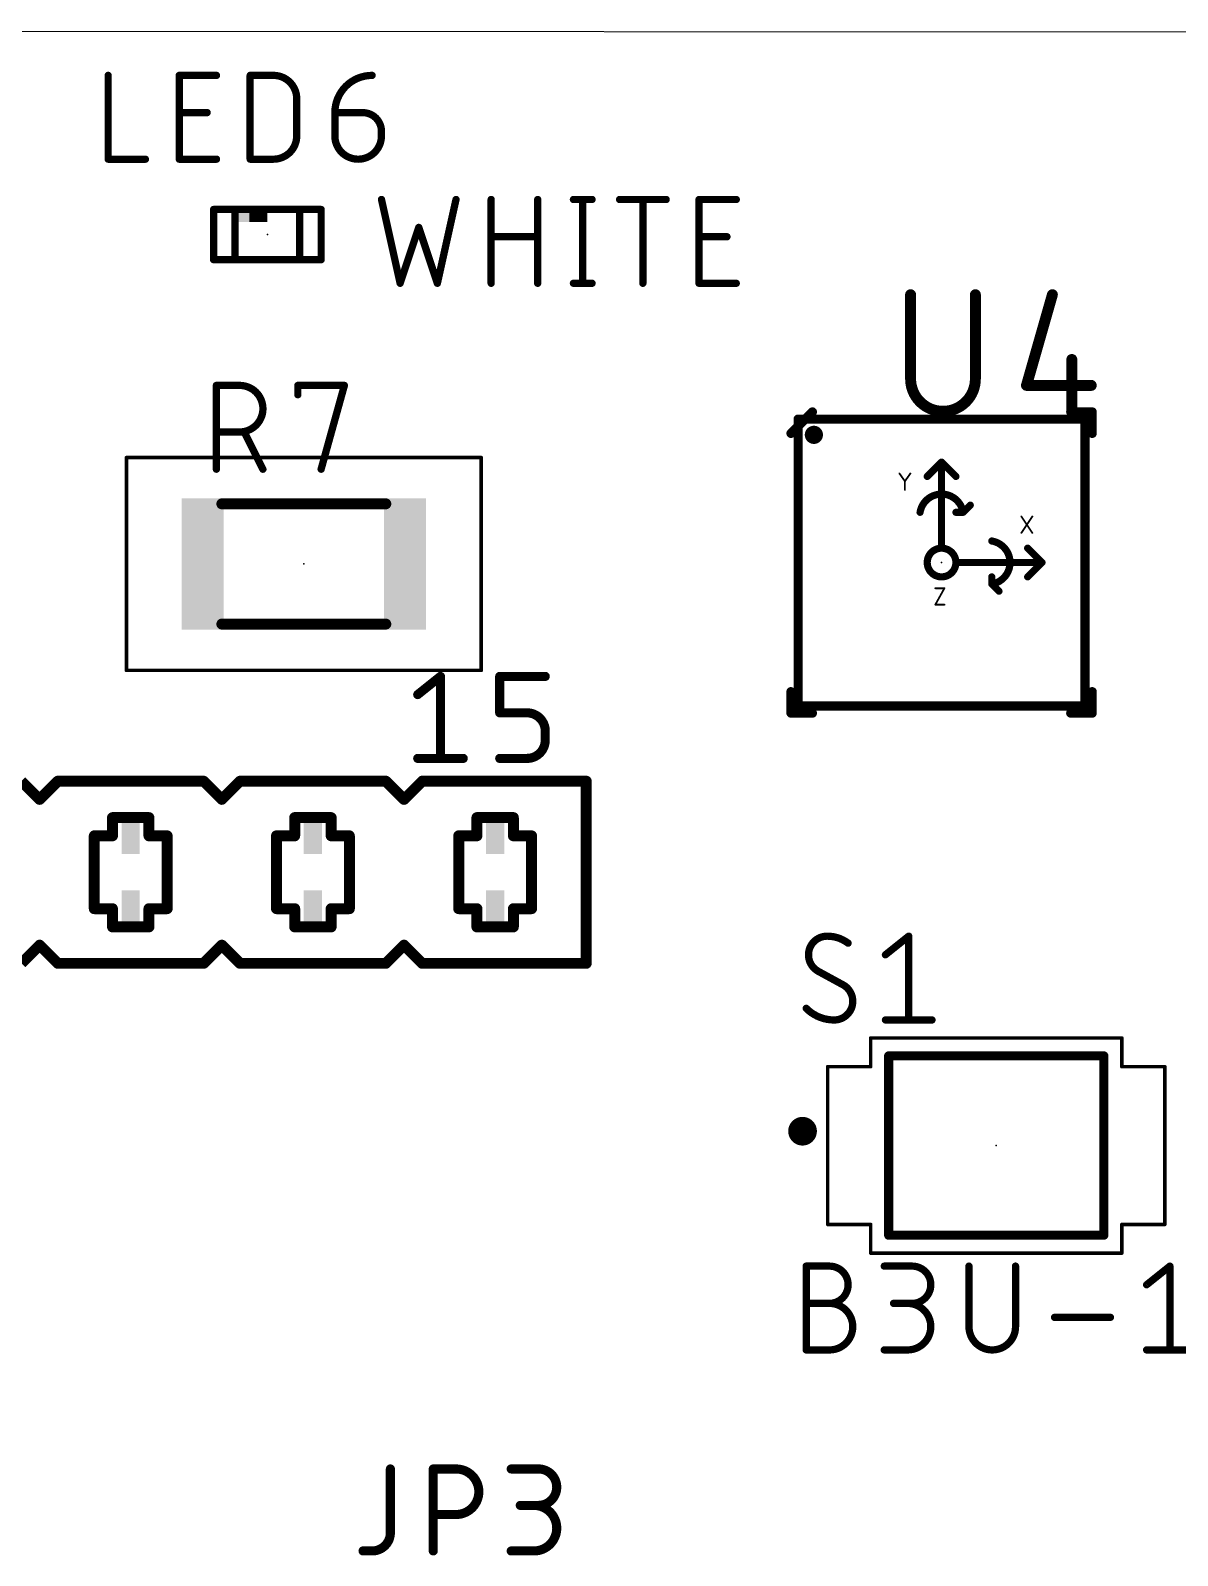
# Model space of a CAD drawing. Extents: x 0 to 116, y 0 to 46.
# Drawn here: x 69.09 to 85.08, y 24.76 to 46.02 of the extents above; entities that cross this region are included whole.
import ezdxf

# ---------------------------------------------------------------- set-up
doc = ezdxf.new("R2010")
doc.units = 0
for name, color, linetype in [('20', 31, 'CONTINUOUS'), ('21', 253, 'CONTINUOUS'), ('23', 53, 'CONTINUOUS'), ('25', 253, 'CONTINUOUS'), ('27', 253, 'CONTINUOUS'), ('39', 12, 'CONTINUOUS'), ('51', 253, 'CONTINUOUS')]:
    doc.layers.add(name, color=color, linetype=linetype)

# ---------------------------------------------------------------- blocks, each defined once
blk = doc.blocks.new('RECT')
blk.add_solid([(-0.5, -0.5), (0.5, -0.5), (-0.5, 0.5), (0.5, 0.5)])

msp = doc.modelspace()

# ---------------------------------------------------------------- linework, layer by layer
at = {"layer": '20'}
msp.add_line((47.3436, 46.025), (115.5648, 45.9936), dxfattribs=at)
at = {"layer": '21'}
for points, const_width in [([(72.19, 43.53), (72.59, 43.53)], 0.1016), ([(72.19, 42.83), (72.59, 42.83)], 0.1016), ([(79.688, 40.408), (79.988, 40.708)], 0.127), ([(83.588, 40.708), (83.888, 40.708)], 0.127), ([(83.888, 40.708), (83.888, 40.408)], 0.127), ([(74.4855, 36.7665), (74.803, 37.0205)], 0.127), ([(74.803, 37.0205), (74.803, 35.8775)], 0.127), ([(75.6285, 36.5125), (75.6285, 37.0205)], 0.127), ([(75.6285, 37.0205), (76.2635, 37.0205)], 0.127), ([(79.688, 36.508), (79.688, 36.808)], 0.127), ([(83.888, 36.508), (83.888, 36.808)], 0.127), ([(76.0095, 36.5125), (75.6285, 36.5125)], 0.127), ([(79.988, 36.508), (79.688, 36.508)], 0.127), ([(83.588, 36.508), (83.888, 36.508)], 0.127), ([(76.2635, 36.1315), (76.2635, 36.2585)], 0.127), ([(74.4855, 35.8775), (75.1205, 35.8775)], 0.127), ([(75.6285, 35.8775), (76.0095, 35.8775)], 0.127), ([(69.215, 35.306), (68.961, 35.56)], 0.1524), ([(69.469, 35.56), (69.215, 35.306)], 0.1524), ([(71.501, 35.56), (69.469, 35.56)], 0.1524), ([(71.755, 35.306), (71.501, 35.56)], 0.1524), ([(72.009, 35.56), (71.755, 35.306)], 0.1524), ([(74.041, 35.56), (72.009, 35.56)], 0.1524), ([(74.295, 35.306), (74.041, 35.56)], 0.1524), ([(74.549, 35.56), (74.295, 35.306)], 0.1524), ([(76.835, 35.56), (74.549, 35.56)], 0.1524), ([(76.835, 33.02), (76.835, 35.56)], 0.1524), ([(68.961, 33.02), (69.215, 33.274)], 0.1524), ([(69.215, 33.274), (69.469, 33.02)], 0.1524), ([(71.501, 33.02), (71.755, 33.274)], 0.1524), ([(71.755, 33.274), (72.009, 33.02)], 0.1524), ([(74.041, 33.02), (74.295, 33.274)], 0.1524), ([(74.295, 33.274), (74.549, 33.02)], 0.1524), ([(69.469, 33.02), (71.501, 33.02)], 0.1524), ([(72.009, 33.02), (74.041, 33.02)], 0.1524), ([(74.549, 33.02), (76.835, 33.02)], 0.1524), ([(81.05, 31.73), (84.05, 31.73)], 0.127), ([(81.05, 29.23), (84.05, 29.23)], 0.127)]:
    msp.add_lwpolyline(points, dxfattribs=dict(at, const_width=const_width))
for points, const_width in [([(72.19, 43.5554, 1), (72.19, 43.5046)], 0.0508), ([(72.59, 43.5046, 1), (72.59, 43.5554)], 0.0508), ([(72.19, 42.8554, 1), (72.19, 42.8046)], 0.0508), ([(72.59, 42.8046, 1), (72.59, 42.8554)], 0.0508), ([(80.0105, 40.6855, 1), (79.9655, 40.7305)], 0.0635), ([(83.588, 40.7398, 1), (83.588, 40.6762)], 0.0635), ([(83.9198, 40.708, 1), (83.8563, 40.708)], 0.0635), ([(83.888, 40.6762, 1), (83.888, 40.7398)], 0.0635), ([(79.6655, 40.4305, 1), (79.7105, 40.3855)], 0.0635), ([(80.008, 40.3248, 1), (80.008, 40.4512, 1), (80.008, 40.3248)], 0.127), ([(83.8563, 40.408, 1), (83.9198, 40.408)], 0.0635), ([(74.8347, 37.0205, 1), (74.7712, 37.0205)], 0.0635), ([(74.8228, 36.9957, 1), (74.7832, 37.0453)], 0.0635), ([(75.6285, 37.0523, 1), (75.6285, 36.9887)], 0.0635), ([(75.6603, 37.0205, 1), (75.5968, 37.0205)], 0.0635), ([(76.2635, 36.9887, 1), (76.2635, 37.0523)], 0.0635), ([(74.4657, 36.7913, 1), (74.5053, 36.7417)], 0.0635), ([(79.7198, 36.808, 1), (79.6563, 36.808)], 0.0635), ([(83.9198, 36.808, 1), (83.8563, 36.808)], 0.0635), ([(75.6285, 36.5443, 1), (75.6285, 36.4808)], 0.0635), ([(76.0095, 36.5443, 1), (76.0095, 36.4808)], 0.0635), ([(76.2635, 36.2585, 0.4142), (76.0095, 36.5125)], 0.127), ([(76.0095, 36.4808, 1), (76.0095, 36.5443)], 0.0635), ([(79.688, 36.5398, 1), (79.688, 36.4763)], 0.0635), ([(79.988, 36.4763, 1), (79.988, 36.5398)], 0.0635), ([(83.588, 36.5398, 1), (83.588, 36.4763)], 0.0635), ([(83.888, 36.4763, 1), (83.888, 36.5398)], 0.0635), ([(75.5968, 36.5125, 1), (75.6603, 36.5125)], 0.0635), ([(79.6563, 36.508, 1), (79.7198, 36.508)], 0.0635), ([(83.8563, 36.508, 1), (83.9198, 36.508)], 0.0635), ([(76.0095, 35.8775, 0.4142), (76.2635, 36.1315)], 0.127), ([(76.2953, 36.2585, 1), (76.2318, 36.2585)], 0.0635), ([(76.2318, 36.2585, 1), (76.2953, 36.2585)], 0.0635), ([(76.2953, 36.1315, 1), (76.2318, 36.1315)], 0.0635), ([(76.2318, 36.1315, 1), (76.2953, 36.1315)], 0.0635), ([(74.4855, 35.9093, 1), (74.4855, 35.8458)], 0.0635), ([(75.1205, 35.8458, 1), (75.1205, 35.9093)], 0.0635), ([(75.6285, 35.9093, 1), (75.6285, 35.8458)], 0.0635), ([(76.0095, 35.9093, 1), (76.0095, 35.8458)], 0.0635), ([(76.0095, 35.8458, 1), (76.0095, 35.9093)], 0.0635), ([(74.7712, 35.8775, 1), (74.8347, 35.8775)], 0.0635), ([(69.469, 35.5981, 1), (69.469, 35.5219)], 0.0762), ([(69.4959, 35.5331, 1), (69.4421, 35.5869)], 0.0762), ([(71.5279, 35.5869, 1), (71.4741, 35.5331)], 0.0762), ([(71.501, 35.5219, 1), (71.501, 35.5981)], 0.0762), ([(72.009, 35.5981, 1), (72.009, 35.5219)], 0.0762), ([(72.0359, 35.5331, 1), (71.9821, 35.5869)], 0.0762), ([(74.0679, 35.5869, 1), (74.0141, 35.5331)], 0.0762), ([(74.041, 35.5219, 1), (74.041, 35.5981)], 0.0762), ([(74.549, 35.5981, 1), (74.549, 35.5219)], 0.0762), ([(74.5759, 35.5331, 1), (74.5221, 35.5869)], 0.0762), ([(76.8731, 35.56, 1), (76.7969, 35.56)], 0.0762), ([(76.835, 35.5219, 1), (76.835, 35.5981)], 0.0762), ([(69.1881, 35.3329, 1), (69.2419, 35.2791)], 0.0762), ([(69.1881, 35.2791, 1), (69.2419, 35.3329)], 0.0762), ([(71.7281, 35.3329, 1), (71.7819, 35.2791)], 0.0762), ([(71.7281, 35.2791, 1), (71.7819, 35.3329)], 0.0762), ([(74.2681, 35.3329, 1), (74.3219, 35.2791)], 0.0762), ([(74.2681, 35.2791, 1), (74.3219, 35.3329)], 0.0762), ([(69.2419, 33.3009, 1), (69.1881, 33.2471)], 0.0762), ([(69.2419, 33.2471, 1), (69.1881, 33.3009)], 0.0762), ([(71.7819, 33.3009, 1), (71.7281, 33.2471)], 0.0762), ([(71.7819, 33.2471, 1), (71.7281, 33.3009)], 0.0762), ([(74.3219, 33.3009, 1), (74.2681, 33.2471)], 0.0762), ([(74.3219, 33.2471, 1), (74.2681, 33.3009)], 0.0762), ([(69.469, 33.0581, 1), (69.469, 32.9819)], 0.0762), ([(69.4421, 32.9931, 1), (69.4959, 33.0469)], 0.0762), ([(71.4741, 33.0469, 1), (71.5279, 32.9931)], 0.0762), ([(71.501, 32.9819, 1), (71.501, 33.0581)], 0.0762), ([(72.009, 33.0581, 1), (72.009, 32.9819)], 0.0762), ([(71.9821, 32.9931, 1), (72.0359, 33.0469)], 0.0762), ([(74.0141, 33.0469, 1), (74.0679, 32.9931)], 0.0762), ([(74.041, 32.9819, 1), (74.041, 33.0581)], 0.0762), ([(74.549, 33.0581, 1), (74.549, 32.9819)], 0.0762), ([(74.5221, 32.9931, 1), (74.5759, 33.0469)], 0.0762), ([(76.7969, 33.02, 1), (76.8731, 33.02)], 0.0762), ([(76.835, 32.9819, 1), (76.835, 33.0581)], 0.0762), ([(81.05, 31.7617, 1), (81.05, 31.6983)], 0.0635), ([(84.05, 31.6983, 1), (84.05, 31.7617)], 0.0635), ([(79.85, 30.58, 1), (79.85, 30.78, 1), (79.85, 30.58)], 0.2), ([(81.05, 29.2617, 1), (81.05, 29.1983)], 0.0635), ([(84.05, 29.1983, 1), (84.05, 29.2617)], 0.0635)]:
    msp.add_lwpolyline(points, format="xyb", dxfattribs=dict(at, const_width=const_width))
at = {"layer": '23'}
for p in [(72.39, 43.18), (72.898, 38.588), (81.788, 38.608), (82.55, 30.48)]:
    msp.add_point(p, dxfattribs=at)
at = {"layer": '25'}
for points, const_width in [([(70.1708, 45.3992), (70.1708, 44.2308)], 0.1016), ([(71.1614, 44.2308), (71.1614, 45.3992)], 0.1016), ([(71.1614, 45.3992), (71.6807, 45.3992)], 0.1016), ([(72.1497, 44.2308), (72.1497, 45.3992)], 0.1016), ([(72.1497, 45.3992), (72.4743, 45.3992)], 0.1016), ([(72.7989, 45.0746), (72.7989, 44.5554)], 0.1016), ([(71.1614, 44.8799), (71.5509, 44.8799)], 0.1016), ([(73.3308, 44.8799), (73.7203, 44.8799)], 0.1016), ([(73.3308, 44.5554), (73.3308, 44.8799)], 0.1016), ([(73.9799, 44.6203), (73.9799, 44.5554)], 0.1016), ([(70.1708, 44.2308), (70.6901, 44.2308)], 0.1016), ([(71.6807, 44.2308), (71.1614, 44.2308)], 0.1016), ([(72.4743, 44.2308), (72.1497, 44.2308)], 0.1016), ([(81.3562, 42.3418), (81.3562, 41.1678)], 0.1524), ([(82.2593, 41.1678), (82.2593, 42.3418)], 0.1524), ([(83.3327, 42.3418), (82.9714, 41.0774)], 0.1524), ([(83.6036, 41.4387), (83.6036, 40.7162)], 0.1524), ([(71.6788, 39.9088), (71.6788, 41.0772)], 0.1016), ([(71.6788, 41.0772), (72.0034, 41.0772)], 0.1016), ([(72.8144, 40.9474), (72.8144, 41.0772)], 0.1016), ([(72.8144, 41.0772), (73.4635, 41.0772)], 0.1016), ([(73.4635, 41.0772), (73.139, 39.9088)], 0.1016), ([(82.9714, 41.0774), (83.8745, 41.0774)], 0.1524), ([(72.0034, 40.4281), (71.6788, 40.4281)], 0.1016), ([(72.3279, 39.9088), (72.0683, 40.4281)], 0.1016), ([(81.0057, 33.1396), (81.3303, 33.3992)], 0.1016), ([(81.3303, 33.3992), (81.3303, 32.2308)], 0.1016), ([(80.4201, 32.7176), (80.0631, 32.9124)], 0.1016), ([(81.0057, 32.2308), (81.6548, 32.2308)], 0.1016), ([(74.1045, 25.9715), (74.1045, 25.0825)], 0.127), ([(74.7025, 24.8285), (74.7025, 25.9715)], 0.127), ([(74.7025, 25.9715), (75.02, 25.9715)], 0.127), ([(75.7884, 25.9715), (76.1694, 25.9715)], 0.127), ([(76.1694, 25.4635), (75.9154, 25.4635)], 0.127), ([(75.02, 25.3365), (74.7025, 25.3365)], 0.127), ([(73.8505, 24.8285), (73.7235, 24.8285)], 0.127), ([(75.7884, 24.8285), (76.1059, 24.8285)], 0.127)]:
    msp.add_lwpolyline(points, dxfattribs=dict(at, const_width=const_width))
for points, const_width in [([(70.1962, 45.3992, 1), (70.1454, 45.3992)], 0.0508), ([(71.1868, 45.3992, 1), (71.136, 45.3992)], 0.0508), ([(71.1614, 45.4246, 1), (71.1614, 45.3738)], 0.0508), ([(71.6807, 45.3738, 1), (71.6807, 45.4246)], 0.0508), ([(72.1751, 45.3992, 1), (72.1243, 45.3992)], 0.0508), ([(72.1497, 45.4246, 1), (72.1497, 45.3738)], 0.0508), ([(72.7989, 45.0746, 0.4142), (72.4743, 45.3992)], 0.1016), ([(72.4743, 45.4246, 1), (72.4743, 45.3738)], 0.0508), ([(72.4743, 45.3738, 1), (72.4743, 45.4246)], 0.0508), ([(73.8501, 45.3992, 0.4142), (73.3308, 44.8799)], 0.1016), ([(73.8501, 45.3738, 1), (73.8501, 45.4246)], 0.0508), ([(72.8243, 45.0746, 1), (72.7734, 45.0746)], 0.0508), ([(72.7734, 45.0746, 1), (72.8243, 45.0746)], 0.0508), ([(71.1614, 44.9053, 1), (71.1614, 44.8545)], 0.0508), ([(71.5509, 44.8545, 1), (71.5509, 44.9053)], 0.0508), ([(73.3308, 44.9053, 1), (73.3308, 44.8545)], 0.0508), ([(73.3562, 44.8799, 1), (73.3054, 44.8799)], 0.0508), ([(73.3054, 44.8799, 1), (73.3562, 44.8799)], 0.0508), ([(73.9799, 44.6203, 0.4142), (73.7203, 44.8799)], 0.1016), ([(73.7203, 44.9053, 1), (73.7203, 44.8545)], 0.0508), ([(73.7203, 44.8545, 1), (73.7203, 44.9053)], 0.0508), ([(74.0053, 44.6203, 1), (73.9545, 44.6203)], 0.0508), ([(72.4743, 44.2308, 0.4142), (72.7989, 44.5554)], 0.1016), ([(72.8243, 44.5554, 1), (72.7734, 44.5554)], 0.0508), ([(72.7734, 44.5554, 1), (72.8243, 44.5554)], 0.0508), ([(73.3308, 44.5554, 1), (73.9799, 44.5554)], 0.1016), ([(73.3562, 44.5554, 1), (73.3054, 44.5554)], 0.0508), ([(73.3054, 44.5554, 1), (73.3562, 44.5554)], 0.0508), ([(73.9545, 44.6203, 1), (74.0053, 44.6203)], 0.0508), ([(74.0053, 44.5554, 1), (73.9545, 44.5554)], 0.0508), ([(73.9545, 44.5554, 1), (74.0053, 44.5554)], 0.0508), ([(70.1708, 44.2562, 1), (70.1708, 44.2054)], 0.0508), ([(70.1454, 44.2308, 1), (70.1962, 44.2308)], 0.0508), ([(70.6901, 44.2054, 1), (70.6901, 44.2562)], 0.0508), ([(71.1614, 44.2562, 1), (71.1614, 44.2054)], 0.0508), ([(71.136, 44.2308, 1), (71.1868, 44.2308)], 0.0508), ([(71.6807, 44.2054, 1), (71.6807, 44.2562)], 0.0508), ([(72.1497, 44.2562, 1), (72.1497, 44.2054)], 0.0508), ([(72.1243, 44.2308, 1), (72.1751, 44.2308)], 0.0508), ([(72.4743, 44.2562, 1), (72.4743, 44.2054)], 0.0508), ([(72.4743, 44.2054, 1), (72.4743, 44.2562)], 0.0508), ([(81.3943, 42.3418, 1), (81.3181, 42.3418)], 0.0762), ([(82.2974, 42.3418, 1), (82.2212, 42.3418)], 0.0762), ([(83.3693, 42.3313, 1), (83.296, 42.3523)], 0.0762), ([(83.6417, 41.4387, 1), (83.5655, 41.4387)], 0.0762), ([(71.7042, 41.0772, 1), (71.6534, 41.0772)], 0.0508), ([(71.6788, 41.1026, 1), (71.6788, 41.0518)], 0.0508), ([(72.0034, 40.4281, 1), (72.0034, 41.0772)], 0.1016), ([(72.0034, 41.1026, 1), (72.0034, 41.0518)], 0.0508), ([(72.0034, 41.0518, 1), (72.0034, 41.1026)], 0.0508), ([(72.8398, 41.0772, 1), (72.789, 41.0772)], 0.0508), ([(72.8144, 41.1026, 1), (72.8144, 41.0518)], 0.0508), ([(73.488, 41.0704, 1), (73.4391, 41.084)], 0.0508), ([(73.4635, 41.0518, 1), (73.4635, 41.1026)], 0.0508), ([(81.3562, 41.1678, 1), (82.2593, 41.1678)], 0.1524), ([(81.3943, 41.1678, 1), (81.3181, 41.1678)], 0.0762), ([(81.3181, 41.1678, 1), (81.3943, 41.1678)], 0.0762), ([(82.2974, 41.1678, 1), (82.2212, 41.1678)], 0.0762), ([(82.2212, 41.1678, 1), (82.2974, 41.1678)], 0.0762), ([(82.9714, 41.1155, 1), (82.9714, 41.0393)], 0.0762), ([(82.9348, 41.0879, 1), (83.0081, 41.067)], 0.0762), ([(83.8745, 41.0393, 1), (83.8745, 41.1155)], 0.0762), ([(72.789, 40.9474, 1), (72.8398, 40.9474)], 0.0508), ([(83.5655, 40.7162, 1), (83.6417, 40.7162)], 0.0762), ([(71.6788, 40.4535, 1), (71.6788, 40.4027)], 0.0508), ([(72.0034, 40.4535, 1), (72.0034, 40.4027)], 0.0508), ([(72.0034, 40.4027, 1), (72.0034, 40.4535)], 0.0508), ([(72.091, 40.4394, 1), (72.0455, 40.4167)], 0.0508), ([(71.6534, 39.9088, 1), (71.7042, 39.9088)], 0.0508), ([(72.3052, 39.8974, 1), (72.3506, 39.9202)], 0.0508), ([(73.1145, 39.9156, 1), (73.1635, 39.902)], 0.0508), ([(80.1929, 33.3992, 0.4142), (79.9333, 33.1396)], 0.1016), ([(80.485, 33.3018, 0.1623), (80.1929, 33.3992)], 0.1016), ([(80.1929, 33.4246, 1), (80.1929, 33.3738)], 0.0508), ([(80.1929, 33.3738, 1), (80.1929, 33.4246)], 0.0508), ([(81.3557, 33.3992, 1), (81.3049, 33.3992)], 0.0508), ([(81.3461, 33.3794, 1), (81.3144, 33.419)], 0.0508), ([(79.9333, 33.1396, 0.2656), (80.0631, 32.9124)], 0.1016), ([(79.9587, 33.1396, 1), (79.9079, 33.1396)], 0.0508), ([(80.4698, 33.2815, 1), (80.5002, 33.3222)], 0.0508), ([(80.9898, 33.1594, 1), (81.0216, 33.1197)], 0.0508), ([(79.9079, 33.1396, 1), (79.9587, 33.1396)], 0.0508), ([(80.0752, 32.9347, 1), (80.0509, 32.8901)], 0.0508), ([(80.0502, 32.8905, 1), (80.076, 32.9342)], 0.0508), ([(80.5499, 32.4904, 0.2656), (80.4201, 32.7176)], 0.1016), ([(80.433, 32.7395, 1), (80.4072, 32.6957)], 0.0508), ([(80.4079, 32.6953, 1), (80.4323, 32.7399)], 0.0508), ([(80.2903, 32.2308, 0.4142), (80.5499, 32.4904)], 0.1016), ([(80.5753, 32.4904, 1), (80.5245, 32.4904)], 0.0508), ([(79.9008, 32.3931, 0.2), (80.2903, 32.2308)], 0.1016), ([(79.9188, 32.411, 1), (79.8828, 32.3752)], 0.0508), ([(80.5245, 32.4904, 1), (80.5753, 32.4904)], 0.0508), ([(80.2903, 32.2562, 1), (80.2903, 32.2054)], 0.0508), ([(80.2903, 32.2054, 1), (80.2903, 32.2562)], 0.0508), ([(81.0057, 32.2562, 1), (81.0057, 32.2054)], 0.0508), ([(81.3049, 32.2308, 1), (81.3557, 32.2308)], 0.0508), ([(81.6548, 32.2054, 1), (81.6548, 32.2562)], 0.0508), ([(74.1363, 25.9715, 1), (74.0727, 25.9715)], 0.0635), ([(74.7343, 25.9715, 1), (74.6708, 25.9715)], 0.0635), ([(74.7025, 26.0033, 1), (74.7025, 25.9398)], 0.0635), ([(75.02, 25.3365, 1), (75.02, 25.9715)], 0.127), ([(75.02, 26.0033, 1), (75.02, 25.9398)], 0.0635), ([(75.02, 25.9398, 1), (75.02, 26.0033)], 0.0635), ([(75.7884, 26.0033, 1), (75.7884, 25.9398)], 0.0635), ([(76.1694, 25.4635, 1), (76.1694, 25.9715)], 0.127), ([(76.1694, 26.0033, 1), (76.1694, 25.9398)], 0.0635), ([(76.1694, 25.9398, 1), (76.1694, 26.0033)], 0.0635), ([(75.9154, 25.4952, 1), (75.9154, 25.4318)], 0.0635), ([(76.1059, 24.8285, 1), (76.1059, 25.4635)], 0.127), ([(76.1059, 25.4952, 1), (76.1059, 25.4318)], 0.0635), ([(76.1694, 25.4952, 1), (76.1694, 25.4318)], 0.0635), ([(76.1694, 25.4318, 1), (76.1694, 25.4952)], 0.0635), ([(74.7025, 25.3682, 1), (74.7025, 25.3048)], 0.0635), ([(75.02, 25.3682, 1), (75.02, 25.3048)], 0.0635), ([(75.02, 25.3048, 1), (75.02, 25.3682)], 0.0635), ([(73.8505, 24.8285, 0.4142), (74.1045, 25.0825)], 0.127), ([(74.1363, 25.0825, 1), (74.0727, 25.0825)], 0.0635), ([(74.0727, 25.0825, 1), (74.1363, 25.0825)], 0.0635), ([(73.7235, 24.8603, 1), (73.7235, 24.7968)], 0.0635), ([(73.8505, 24.8603, 1), (73.8505, 24.7968)], 0.0635), ([(73.8505, 24.7968, 1), (73.8505, 24.8603)], 0.0635), ([(75.7884, 24.8603, 1), (75.7884, 24.7968)], 0.0635), ([(76.1059, 24.8603, 1), (76.1059, 24.7968)], 0.0635), ([(76.1059, 24.7968, 1), (76.1059, 24.8603)], 0.0635), ([(74.6708, 24.8285, 1), (74.7343, 24.8285)], 0.0635)]:
    msp.add_lwpolyline(points, format="xyb", dxfattribs=dict(at, const_width=const_width))
at = {"layer": '27', "const_width": 0.1016}
for points in [[(73.9808, 43.6692), (74.2404, 42.5008)], [(74.7597, 42.5008), (75.0194, 43.6692)], [(75.509, 42.5008), (75.509, 43.6692)], [(76.1581, 43.6692), (76.1581, 42.5008)], [(76.6563, 43.6692), (76.9159, 43.6692)], [(76.7861, 43.6692), (76.7861, 42.5008)], [(77.2997, 43.6692), (77.9488, 43.6692)], [(77.6243, 42.5008), (77.6243, 43.6692)], [(78.4069, 42.5008), (78.4069, 43.6692)], [(78.4069, 43.6692), (78.9262, 43.6692)], [(74.2404, 42.5008), (74.5001, 43.2797)], [(74.5001, 43.2797), (74.7597, 42.5008)], [(75.509, 43.1499), (76.1581, 43.1499)], [(78.4069, 43.1499), (78.7964, 43.1499)], [(76.6563, 42.5008), (76.9159, 42.5008)], [(78.9262, 42.5008), (78.4069, 42.5008)], [(79.9008, 27.6308), (79.9008, 28.7992)], [(79.9008, 28.7992), (80.2254, 28.7992)], [(80.9888, 28.7992), (81.3782, 28.7992)], [(82.1699, 28.7992), (82.1699, 27.9554)], [(82.819, 27.9554), (82.819, 28.7992)], [(84.6464, 28.5396), (84.9709, 28.7992)], [(84.9709, 28.7992), (84.9709, 27.6308)], [(79.9008, 28.2799), (80.2254, 28.2799)], [(81.3782, 28.2799), (81.1186, 28.2799)], [(83.3622, 28.0852), (84.1412, 28.0852)], [(80.2254, 27.6308), (79.9008, 27.6308)], [(80.9888, 27.6308), (81.3133, 27.6308)], [(84.6464, 27.6308), (85.2955, 27.6308)]]:
    msp.add_lwpolyline(points, dxfattribs=at)
at = {"layer": '27'}
for points, const_width in [([(74.0056, 43.6747, 1), (73.956, 43.6637)], 0.0508), ([(75.0442, 43.6637, 1), (74.9946, 43.6747)], 0.0508), ([(75.5344, 43.6692, 1), (75.4836, 43.6692)], 0.0508), ([(76.1835, 43.6692, 1), (76.1327, 43.6692)], 0.0508), ([(76.6563, 43.6946, 1), (76.6563, 43.6438)], 0.0508), ([(76.8115, 43.6692, 1), (76.7607, 43.6692)], 0.0508), ([(76.9159, 43.6438, 1), (76.9159, 43.6946)], 0.0508), ([(77.2997, 43.6946, 1), (77.2997, 43.6438)], 0.0508), ([(77.6497, 43.6692, 1), (77.5989, 43.6692)], 0.0508), ([(77.9488, 43.6438, 1), (77.9488, 43.6946)], 0.0508), ([(78.4323, 43.6692, 1), (78.3815, 43.6692)], 0.0508), ([(78.4069, 43.6946, 1), (78.4069, 43.6438)], 0.0508), ([(78.9262, 43.6438, 1), (78.9262, 43.6946)], 0.0508), ([(74.5242, 43.2878, 1), (74.476, 43.2717)], 0.0508), ([(74.5242, 43.2717, 1), (74.476, 43.2878)], 0.0508), ([(75.509, 43.1753, 1), (75.509, 43.1245)], 0.0508), ([(76.1581, 43.1245, 1), (76.1581, 43.1753)], 0.0508), ([(78.4069, 43.1753, 1), (78.4069, 43.1245)], 0.0508), ([(78.7964, 43.1245, 1), (78.7964, 43.1753)], 0.0508), ([(74.2163, 42.5088, 1), (74.2645, 42.4928)], 0.0508), ([(74.2156, 42.4953, 1), (74.2652, 42.5063)], 0.0508), ([(74.7349, 42.5063, 1), (74.7845, 42.4953)], 0.0508), ([(74.7356, 42.4928, 1), (74.7838, 42.5088)], 0.0508), ([(75.4836, 42.5008, 1), (75.5344, 42.5008)], 0.0508), ([(76.1327, 42.5008, 1), (76.1835, 42.5008)], 0.0508), ([(76.6563, 42.5262, 1), (76.6563, 42.4754)], 0.0508), ([(76.7607, 42.5008, 1), (76.8115, 42.5008)], 0.0508), ([(76.9159, 42.4754, 1), (76.9159, 42.5262)], 0.0508), ([(77.5989, 42.5008, 1), (77.6497, 42.5008)], 0.0508), ([(78.4069, 42.5262, 1), (78.4069, 42.4754)], 0.0508), ([(78.3815, 42.5008, 1), (78.4323, 42.5008)], 0.0508), ([(78.9262, 42.4754, 1), (78.9262, 42.5262)], 0.0508), ([(79.9262, 28.7992, 1), (79.8754, 28.7992)], 0.0508), ([(79.9008, 28.8246, 1), (79.9008, 28.7738)], 0.0508), ([(80.2254, 28.2799, 1), (80.2254, 28.7992)], 0.1016), ([(80.2254, 28.8246, 1), (80.2254, 28.7738)], 0.0508), ([(80.2254, 28.7738, 1), (80.2254, 28.8246)], 0.0508), ([(80.9888, 28.8246, 1), (80.9888, 28.7738)], 0.0508), ([(81.3782, 28.2799, 1), (81.3782, 28.7992)], 0.1016), ([(81.3782, 28.8246, 1), (81.3782, 28.7738)], 0.0508), ([(81.3782, 28.7738, 1), (81.3782, 28.8246)], 0.0508), ([(82.1953, 28.7992, 1), (82.1445, 28.7992)], 0.0508), ([(82.8444, 28.7992, 1), (82.7936, 28.7992)], 0.0508), ([(84.9963, 28.7992, 1), (84.9455, 28.7992)], 0.0508), ([(84.9868, 28.7794, 1), (84.955, 28.819)], 0.0508), ([(84.6305, 28.5594, 1), (84.6622, 28.5197)], 0.0508), ([(79.9008, 28.3053, 1), (79.9008, 28.2545)], 0.0508), ([(80.2254, 27.6308, 1), (80.2254, 28.2799)], 0.1016), ([(80.2254, 28.3053, 1), (80.2254, 28.2545)], 0.0508), ([(80.2254, 28.3053, 1), (80.2254, 28.2545)], 0.0508), ([(80.2254, 28.2545, 1), (80.2254, 28.3053)], 0.0508), ([(81.1186, 28.3053, 1), (81.1186, 28.2545)], 0.0508), ([(81.3133, 27.6308, 1), (81.3133, 28.2799)], 0.1016), ([(81.3133, 28.3053, 1), (81.3133, 28.2545)], 0.0508), ([(81.3782, 28.3053, 1), (81.3782, 28.2545)], 0.0508), ([(81.3782, 28.2545, 1), (81.3782, 28.3053)], 0.0508), ([(83.3622, 28.1106, 1), (83.3622, 28.0598)], 0.0508), ([(84.1412, 28.0598, 1), (84.1412, 28.1106)], 0.0508), ([(82.1699, 27.9554, 1), (82.819, 27.9554)], 0.1016), ([(82.1953, 27.9554, 1), (82.1445, 27.9554)], 0.0508), ([(82.1445, 27.9554, 1), (82.1953, 27.9554)], 0.0508), ([(82.8444, 27.9554, 1), (82.7936, 27.9554)], 0.0508), ([(82.7936, 27.9554, 1), (82.8444, 27.9554)], 0.0508), ([(79.9008, 27.6562, 1), (79.9008, 27.6054)], 0.0508), ([(79.8754, 27.6308, 1), (79.9262, 27.6308)], 0.0508), ([(80.2254, 27.6562, 1), (80.2254, 27.6054)], 0.0508), ([(80.2254, 27.6054, 1), (80.2254, 27.6562)], 0.0508), ([(80.9888, 27.6562, 1), (80.9888, 27.6054)], 0.0508), ([(81.3133, 27.6562, 1), (81.3133, 27.6054)], 0.0508), ([(81.3133, 27.6054, 1), (81.3133, 27.6562)], 0.0508), ([(84.6464, 27.6562, 1), (84.6464, 27.6054)], 0.0508), ([(84.9455, 27.6308, 1), (84.9963, 27.6308)], 0.0508)]:
    msp.add_lwpolyline(points, format="xyb", dxfattribs=dict(at, const_width=const_width))
at = {"layer": '39'}
for points, const_width in [([(70.425, 40.071), (75.371, 40.071)], 0.0508), ([(70.425, 37.105), (70.425, 40.071)], 0.0508), ([(75.371, 40.071), (75.371, 37.105)], 0.0508), ([(75.371, 37.105), (70.425, 37.105)], 0.0508), ([(80.8, 31.58), (80.8, 31.98)], 0.05), ([(80.8, 31.98), (84.3, 31.98)], 0.05), ([(84.3, 31.98), (84.3, 31.58)], 0.05), ([(80.2, 29.38), (80.2, 31.58)], 0.05), ([(80.2, 31.58), (80.8, 31.58)], 0.05), ([(84.3, 31.58), (84.9, 31.58)], 0.05), ([(84.9, 31.58), (84.9, 29.38)], 0.05), ([(80.8, 29.38), (80.2, 29.38)], 0.05), ([(80.8, 28.98), (80.8, 29.38)], 0.05), ([(84.9, 29.38), (84.3, 29.38)], 0.05), ([(84.3, 29.38), (84.3, 28.98)], 0.05), ([(84.3, 28.98), (80.8, 28.98)], 0.05)]:
    msp.add_lwpolyline(points, dxfattribs=dict(at, const_width=const_width))
for points, const_width in [([(70.425, 40.0837, 1), (70.425, 40.0583)], 0.0254), ([(70.4377, 40.071, 1), (70.4123, 40.071)], 0.0254), ([(75.3837, 40.071, 1), (75.3583, 40.071)], 0.0254), ([(75.371, 40.0583, 1), (75.371, 40.0837)], 0.0254), ([(70.425, 37.1177, 1), (70.425, 37.0923)], 0.0254), ([(70.4123, 37.105, 1), (70.4377, 37.105)], 0.0254), ([(75.3583, 37.105, 1), (75.3837, 37.105)], 0.0254), ([(75.371, 37.0923, 1), (75.371, 37.1177)], 0.0254), ([(80.8125, 31.98, 1), (80.7875, 31.98)], 0.025), ([(80.8, 31.9925, 1), (80.8, 31.9675)], 0.025), ([(84.3125, 31.98, 1), (84.2875, 31.98)], 0.025), ([(84.3, 31.9675, 1), (84.3, 31.9925)], 0.025), ([(80.2125, 31.58, 1), (80.1875, 31.58)], 0.025), ([(80.2, 31.5925, 1), (80.2, 31.5675)], 0.025), ([(80.7875, 31.58, 1), (80.8125, 31.58)], 0.025), ([(80.8, 31.5675, 1), (80.8, 31.5925)], 0.025), ([(84.3, 31.5925, 1), (84.3, 31.5675)], 0.025), ([(84.2875, 31.58, 1), (84.3125, 31.58)], 0.025), ([(84.9125, 31.58, 1), (84.8875, 31.58)], 0.025), ([(84.9, 31.5675, 1), (84.9, 31.5925)], 0.025), ([(80.2, 29.3925, 1), (80.2, 29.3675)], 0.025), ([(80.1875, 29.38, 1), (80.2125, 29.38)], 0.025), ([(80.8125, 29.38, 1), (80.7875, 29.38)], 0.025), ([(80.8, 29.3675, 1), (80.8, 29.3925)], 0.025), ([(84.3, 29.3925, 1), (84.3, 29.3675)], 0.025), ([(84.3125, 29.38, 1), (84.2875, 29.38)], 0.025), ([(84.8875, 29.38, 1), (84.9125, 29.38)], 0.025), ([(84.9, 29.3675, 1), (84.9, 29.3925)], 0.025), ([(80.8, 28.9925, 1), (80.8, 28.9675)], 0.025), ([(80.7875, 28.98, 1), (80.8125, 28.98)], 0.025), ([(84.2875, 28.98, 1), (84.3125, 28.98)], 0.025), ([(84.3, 28.9675, 1), (84.3, 28.9925)], 0.025)]:
    msp.add_lwpolyline(points, format="xyb", dxfattribs=dict(at, const_width=const_width))
at = {"layer": '51'}
for points, const_width in [([(71.64, 43.53), (73.14, 43.53)], 0.1016), ([(71.64, 42.83), (71.64, 43.53)], 0.1016), ([(71.94, 43.48), (71.94, 42.88)], 0.1016), ([(72.84, 43.48), (72.84, 42.88)], 0.1016), ([(73.14, 43.53), (73.14, 42.83)], 0.1016), ([(73.14, 42.83), (71.64, 42.83)], 0.1016), ([(79.788, 40.608), (83.788, 40.608)], 0.127), ([(79.788, 36.608), (79.788, 40.608)], 0.127), ([(83.788, 40.608), (83.788, 36.608)], 0.127), ([(81.588, 39.808), (81.788, 40.008)], 0.1), ([(81.788, 38.808), (81.788, 40.008)], 0.1), ([(81.788, 40.008), (81.988, 39.808)], 0.1), ([(81.2007, 39.8493), (81.2769, 39.7414)], 0.0254), ([(81.2769, 39.7414), (81.3531, 39.8493)], 0.0254), ([(81.2769, 39.6207), (81.2769, 39.7414)], 0.0254), ([(74.041, 39.4262), (71.755, 39.4262)], 0.1524), ([(82.088, 39.308), (81.988, 39.308)], 0.1), ([(82.188, 39.408), (82.088, 39.308)], 0.1), ([(82.9007, 39.0207), (83.0531, 39.2493)], 0.0254), ([(82.9007, 39.2493), (83.0531, 39.0207)], 0.0254), ([(82.988, 38.808), (83.188, 38.608)], 0.1), ([(81.988, 38.608), (83.188, 38.608)], 0.1), ([(83.188, 38.608), (82.988, 38.408)], 0.1), ([(82.488, 38.308), (82.488, 38.408)], 0.1), ([(82.588, 38.208), (82.488, 38.308)], 0.1), ([(81.7007, 38.2493), (81.8277, 38.2493)], 0.0254), ([(81.8277, 38.2493), (81.7007, 38.0207)], 0.0254), ([(81.7007, 38.0207), (81.8277, 38.0207)], 0.0254), ([(74.041, 37.7498), (71.755, 37.7498)], 0.1524), ([(83.788, 36.608), (79.788, 36.608)], 0.127), ([(70.231, 35.052), (70.231, 34.798)], 0.1524), ([(70.739, 35.052), (70.231, 35.052)], 0.1524), ([(70.739, 34.798), (70.739, 35.052)], 0.1524), ([(72.771, 35.052), (72.771, 34.798)], 0.1524), ([(73.279, 35.052), (72.771, 35.052)], 0.1524), ([(73.279, 34.798), (73.279, 35.052)], 0.1524), ([(75.311, 35.052), (75.311, 34.798)], 0.1524), ([(75.819, 35.052), (75.311, 35.052)], 0.1524), ([(75.819, 34.798), (75.819, 35.052)], 0.1524), ([(70.231, 34.798), (69.977, 34.798)], 0.1524), ([(69.977, 34.798), (69.977, 33.782)], 0.1524), ([(70.993, 34.798), (70.739, 34.798)], 0.1524), ([(70.993, 33.782), (70.993, 34.798)], 0.1524), ([(72.771, 34.798), (72.517, 34.798)], 0.1524), ([(72.517, 34.798), (72.517, 33.782)], 0.1524), ([(73.533, 34.798), (73.279, 34.798)], 0.1524), ([(73.533, 33.782), (73.533, 34.798)], 0.1524), ([(75.311, 34.798), (75.057, 34.798)], 0.1524), ([(75.057, 34.798), (75.057, 33.782)], 0.1524), ([(76.073, 34.798), (75.819, 34.798)], 0.1524), ([(76.073, 33.782), (76.073, 34.798)], 0.1524), ([(69.977, 33.782), (70.231, 33.782)], 0.1524), ([(70.231, 33.782), (70.231, 33.528)], 0.1524), ([(70.739, 33.528), (70.739, 33.782)], 0.1524), ([(70.739, 33.782), (70.993, 33.782)], 0.1524), ([(72.517, 33.782), (72.771, 33.782)], 0.1524), ([(72.771, 33.782), (72.771, 33.528)], 0.1524), ([(73.279, 33.528), (73.279, 33.782)], 0.1524), ([(73.279, 33.782), (73.533, 33.782)], 0.1524), ([(75.057, 33.782), (75.311, 33.782)], 0.1524), ([(75.311, 33.782), (75.311, 33.528)], 0.1524), ([(75.819, 33.528), (75.819, 33.782)], 0.1524), ([(75.819, 33.782), (76.073, 33.782)], 0.1524), ([(70.231, 33.528), (70.739, 33.528)], 0.1524), ([(72.771, 33.528), (73.279, 33.528)], 0.1524), ([(75.311, 33.528), (75.819, 33.528)], 0.1524), ([(81.05, 29.23), (81.05, 31.73)], 0.127), ([(84.05, 31.73), (81.05, 31.73)], 0.127), ([(84.05, 31.73), (84.05, 29.23)], 0.127), ([(84.05, 29.23), (81.05, 29.23)], 0.127)]:
    msp.add_lwpolyline(points, dxfattribs=dict(at, const_width=const_width))
for points, const_width in [([(71.64, 43.5554, 1), (71.64, 43.5046)], 0.0508), ([(71.6654, 43.53, 1), (71.6146, 43.53)], 0.0508), ([(71.9654, 43.48, 1), (71.9146, 43.48)], 0.0508), ([(72.8654, 43.48, 1), (72.8146, 43.48)], 0.0508), ([(73.1654, 43.53, 1), (73.1146, 43.53)], 0.0508), ([(73.14, 43.5046, 1), (73.14, 43.5554)], 0.0508), ([(71.64, 42.8554, 1), (71.64, 42.8046)], 0.0508), ([(71.6146, 42.83, 1), (71.6654, 42.83)], 0.0508), ([(71.9146, 42.88, 1), (71.9654, 42.88)], 0.0508), ([(72.8146, 42.88, 1), (72.8654, 42.88)], 0.0508), ([(73.1146, 42.83, 1), (73.1654, 42.83)], 0.0508), ([(73.14, 42.8046, 1), (73.14, 42.8554)], 0.0508), ([(79.788, 40.6398, 1), (79.788, 40.5763)], 0.0635), ([(79.8198, 40.608, 1), (79.7563, 40.608)], 0.0635), ([(83.8198, 40.608, 1), (83.7563, 40.608)], 0.0635), ([(83.788, 40.5763, 1), (83.788, 40.6398)], 0.0635), ([(81.813, 40.008, 1), (81.763, 40.008)], 0.05), ([(81.8057, 40.0257, 1), (81.7703, 39.9903)], 0.05), ([(81.8057, 39.9903, 1), (81.7703, 40.0257)], 0.05), ([(81.2059, 39.853, 1), (81.1955, 39.8456)], 0.0127), ([(81.3583, 39.8456, 1), (81.3479, 39.853)], 0.0127), ([(81.5703, 39.8257, 1), (81.6057, 39.7903)], 0.05), ([(81.9703, 39.7903, 1), (82.0057, 39.8257)], 0.05), ([(81.2717, 39.745, 1), (81.2821, 39.7377)], 0.0127), ([(81.2832, 39.7414, 1), (81.2706, 39.7414)], 0.0127), ([(81.2706, 39.6207, 1), (81.2832, 39.6207)], 0.0127), ([(81.2717, 39.7377, 1), (81.2821, 39.745)], 0.0127), ([(82.088, 39.308, 0.8471), (81.488, 39.308)], 0.1), ([(71.755, 39.4643, 1), (71.755, 39.3881)], 0.0762), ([(74.041, 39.3881, 1), (74.041, 39.4643)], 0.0762), ([(81.4633, 39.3121, 1), (81.5127, 39.3039)], 0.05), ([(81.988, 39.333, 1), (81.988, 39.283)], 0.05), ([(82.0703, 39.3257, 1), (82.1057, 39.2903)], 0.05), ([(82.0633, 39.3039, 1), (82.1127, 39.3121)], 0.05), ([(82.088, 39.283, 1), (82.088, 39.333)], 0.05), ([(82.2057, 39.3903, 1), (82.1703, 39.4257)], 0.05), ([(82.906, 39.2528, 1), (82.8954, 39.2458)], 0.0127), ([(83.0584, 39.2458, 1), (83.0478, 39.2528)], 0.0127), ([(82.488, 38.308, 0.8471), (82.488, 38.908)], 0.1), ([(82.4921, 38.9327, 1), (82.4839, 38.8833)], 0.05), ([(82.8954, 39.0242, 1), (82.906, 39.0172)], 0.0127), ([(83.0478, 39.0172, 1), (83.0584, 39.0242)], 0.0127), ([(81.788, 38.408, 1), (81.788, 38.808, 1), (81.788, 38.408)], 0.1), ([(81.763, 38.808, 1), (81.813, 38.808)], 0.05), ([(83.0057, 38.8257, 1), (82.9703, 38.7903)], 0.05), ([(81.988, 38.633, 1), (81.988, 38.583)], 0.05), ([(83.2057, 38.5903, 1), (83.1703, 38.6257)], 0.05), ([(83.1703, 38.5903, 1), (83.2057, 38.6257)], 0.05), ([(83.188, 38.583, 1), (83.188, 38.633)], 0.05), ([(82.513, 38.408, 1), (82.463, 38.408)], 0.05), ([(82.5057, 38.3257, 1), (82.4703, 38.2903)], 0.05), ([(82.4839, 38.3327, 1), (82.4921, 38.2833)], 0.05), ([(82.463, 38.308, 1), (82.513, 38.308)], 0.05), ([(82.9703, 38.4257, 1), (83.0057, 38.3903)], 0.05), ([(81.7007, 38.2557, 1), (81.7007, 38.243)], 0.0127), ([(81.8333, 38.2462, 1), (81.8221, 38.2524)], 0.0127), ([(81.8277, 38.243, 1), (81.8277, 38.2557)], 0.0127), ([(82.5703, 38.1903, 1), (82.6057, 38.2257)], 0.05), ([(81.6951, 38.0238, 1), (81.7063, 38.0176)], 0.0127), ([(81.7007, 38.0271, 1), (81.7007, 38.0144)], 0.0127), ([(81.8277, 38.0144, 1), (81.8277, 38.0271)], 0.0127), ([(71.755, 37.7879, 1), (71.755, 37.7117)], 0.0762), ([(74.041, 37.7117, 1), (74.041, 37.7879)], 0.0762), ([(79.788, 36.6398, 1), (79.788, 36.5763)], 0.0635), ([(79.7563, 36.608, 1), (79.8198, 36.608)], 0.0635), ([(83.7563, 36.608, 1), (83.8198, 36.608)], 0.0635), ([(83.788, 36.5763, 1), (83.788, 36.6398)], 0.0635), ([(70.2691, 35.052, 1), (70.1929, 35.052)], 0.0762), ([(70.231, 35.0901, 1), (70.231, 35.0139)], 0.0762), ([(70.7771, 35.052, 1), (70.7009, 35.052)], 0.0762), ([(70.739, 35.0139, 1), (70.739, 35.0901)], 0.0762), ([(72.8091, 35.052, 1), (72.7329, 35.052)], 0.0762), ([(72.771, 35.0901, 1), (72.771, 35.0139)], 0.0762), ([(73.3171, 35.052, 1), (73.2409, 35.052)], 0.0762), ([(73.279, 35.0139, 1), (73.279, 35.0901)], 0.0762), ([(75.3491, 35.052, 1), (75.2729, 35.052)], 0.0762), ([(75.311, 35.0901, 1), (75.311, 35.0139)], 0.0762), ([(75.8571, 35.052, 1), (75.7809, 35.052)], 0.0762), ([(75.819, 35.0139, 1), (75.819, 35.0901)], 0.0762), ([(69.977, 34.8361, 1), (69.977, 34.7599)], 0.0762), ([(70.0151, 34.798, 1), (69.9389, 34.798)], 0.0762), ([(70.231, 34.7599, 1), (70.231, 34.8361)], 0.0762), ([(70.739, 34.8361, 1), (70.739, 34.7599)], 0.0762), ([(71.0311, 34.798, 1), (70.9549, 34.798)], 0.0762), ([(70.993, 34.7599, 1), (70.993, 34.8361)], 0.0762), ([(72.517, 34.8361, 1), (72.517, 34.7599)], 0.0762), ([(72.5551, 34.798, 1), (72.4789, 34.798)], 0.0762), ([(72.771, 34.7599, 1), (72.771, 34.8361)], 0.0762), ([(73.279, 34.8361, 1), (73.279, 34.7599)], 0.0762), ([(73.5711, 34.798, 1), (73.4949, 34.798)], 0.0762), ([(73.533, 34.7599, 1), (73.533, 34.8361)], 0.0762), ([(75.057, 34.8361, 1), (75.057, 34.7599)], 0.0762), ([(75.0951, 34.798, 1), (75.0189, 34.798)], 0.0762), ([(75.311, 34.7599, 1), (75.311, 34.8361)], 0.0762), ([(75.819, 34.8361, 1), (75.819, 34.7599)], 0.0762), ([(76.1111, 34.798, 1), (76.0349, 34.798)], 0.0762), ([(76.073, 34.7599, 1), (76.073, 34.8361)], 0.0762), ([(70.1929, 34.798, 1), (70.2691, 34.798)], 0.0762), ([(70.7009, 34.798, 1), (70.7771, 34.798)], 0.0762), ([(72.7329, 34.798, 1), (72.8091, 34.798)], 0.0762), ([(73.2409, 34.798, 1), (73.3171, 34.798)], 0.0762), ([(75.2729, 34.798, 1), (75.3491, 34.798)], 0.0762), ([(75.7809, 34.798, 1), (75.8571, 34.798)], 0.0762), ([(69.977, 33.8201, 1), (69.977, 33.7439)], 0.0762), ([(69.9389, 33.782, 1), (70.0151, 33.782)], 0.0762), ([(70.2691, 33.782, 1), (70.1929, 33.782)], 0.0762), ([(70.231, 33.7439, 1), (70.231, 33.8201)], 0.0762), ([(70.7771, 33.782, 1), (70.7009, 33.782)], 0.0762), ([(70.739, 33.8201, 1), (70.739, 33.7439)], 0.0762), ([(70.9549, 33.782, 1), (71.0311, 33.782)], 0.0762), ([(70.993, 33.7439, 1), (70.993, 33.8201)], 0.0762), ([(72.517, 33.8201, 1), (72.517, 33.7439)], 0.0762), ([(72.4789, 33.782, 1), (72.5551, 33.782)], 0.0762), ([(72.8091, 33.782, 1), (72.7329, 33.782)], 0.0762), ([(72.771, 33.7439, 1), (72.771, 33.8201)], 0.0762), ([(73.3171, 33.782, 1), (73.2409, 33.782)], 0.0762), ([(73.279, 33.8201, 1), (73.279, 33.7439)], 0.0762), ([(73.4949, 33.782, 1), (73.5711, 33.782)], 0.0762), ([(73.533, 33.7439, 1), (73.533, 33.8201)], 0.0762), ([(75.057, 33.8201, 1), (75.057, 33.7439)], 0.0762), ([(75.0189, 33.782, 1), (75.0951, 33.782)], 0.0762), ([(75.3491, 33.782, 1), (75.2729, 33.782)], 0.0762), ([(75.311, 33.7439, 1), (75.311, 33.8201)], 0.0762), ([(75.8571, 33.782, 1), (75.7809, 33.782)], 0.0762), ([(75.819, 33.8201, 1), (75.819, 33.7439)], 0.0762), ([(76.0349, 33.782, 1), (76.1111, 33.782)], 0.0762), ([(76.073, 33.7439, 1), (76.073, 33.8201)], 0.0762), ([(70.231, 33.5661, 1), (70.231, 33.4899)], 0.0762), ([(70.739, 33.4899, 1), (70.739, 33.5661)], 0.0762), ([(72.771, 33.5661, 1), (72.771, 33.4899)], 0.0762), ([(73.279, 33.4899, 1), (73.279, 33.5661)], 0.0762), ([(75.311, 33.5661, 1), (75.311, 33.4899)], 0.0762), ([(75.819, 33.4899, 1), (75.819, 33.5661)], 0.0762), ([(70.1929, 33.528, 1), (70.2691, 33.528)], 0.0762), ([(70.7009, 33.528, 1), (70.7771, 33.528)], 0.0762), ([(72.7329, 33.528, 1), (72.8091, 33.528)], 0.0762), ([(73.2409, 33.528, 1), (73.3171, 33.528)], 0.0762), ([(75.2729, 33.528, 1), (75.3491, 33.528)], 0.0762), ([(75.7809, 33.528, 1), (75.8571, 33.528)], 0.0762), ([(81.0817, 31.73, 1), (81.0182, 31.73)], 0.0635), ([(81.05, 31.7617, 1), (81.05, 31.6983)], 0.0635), ([(84.0817, 31.73, 1), (84.0182, 31.73)], 0.0635), ([(84.05, 31.6983, 1), (84.05, 31.7617)], 0.0635), ([(79.85, 30.58, 1), (79.85, 30.78, 1), (79.85, 30.58)], 0.2), ([(81.0182, 29.23, 1), (81.0817, 29.23)], 0.0635), ([(81.05, 29.2617, 1), (81.05, 29.1983)], 0.0635), ([(84.0182, 29.23, 1), (84.0817, 29.23)], 0.0635), ([(84.05, 29.1983, 1), (84.05, 29.2617)], 0.0635)]:
    msp.add_lwpolyline(points, format="xyb", dxfattribs=dict(at, const_width=const_width))

# ---------------------------------------------------------------- block references
at = {"layer": '21', "xscale": 0.25, "yscale": 0.225}
msp.add_blockref('RECT', (72.265, 43.4675), dxfattribs=at)
at = {"layer": '51'}
for p, xscale, yscale in [((72.19, 43.4675), 0.4, 0.225), ((71.4883, 38.588), 0.5842, 1.8288), ((74.3077, 38.588), 0.5842, 1.8288), ((70.485, 34.798), 0.254, 0.508), ((73.025, 34.798), 0.254, 0.508), ((75.565, 34.798), 0.254, 0.508), ((70.485, 33.782), 0.254, 0.508), ((73.025, 33.782), 0.254, 0.508), ((75.565, 33.782), 0.254, 0.508)]:
    msp.add_blockref('RECT', p, dxfattribs=dict(at, xscale=xscale, yscale=yscale))

doc.saveas('drawing.dxf')
